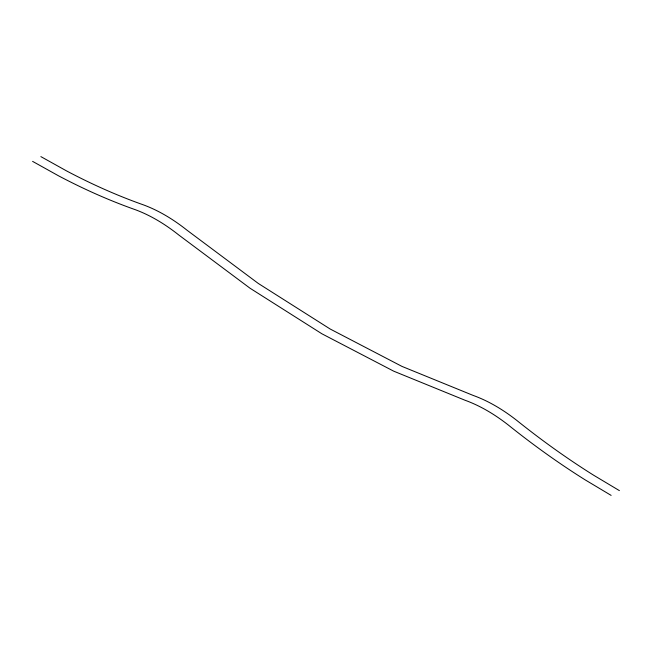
<?xml version="1.0" encoding="UTF-8"?>
<svg xmlns="http://www.w3.org/2000/svg" width="652" height="652" viewBox="0 0 652 652"><rect width="100%" height="100%" fill="white"/><g stroke="black" fill="none" stroke-linecap="round" stroke-linejoin="round"><path stroke-width="0.98" d="M40.864 156.61L66.716 171.003A731.275 421.567 59.9 0 0 143.66 204.956C159.495 210.849 173.962 219.838 187.148 230.311L258.306 283.457L330.14 328.999L401.966 366.4L473.116 395.405C488.927 401.11 503.401 409.945 516.604 420.271A730.859 421.257 59.9 0 0 593.556 475.169L619.4 490.622M32.6 161.378L58.452 175.771A731.275 421.567 59.9 0 0 135.396 209.724C151.223 215.616 165.69 224.614 178.884 235.079L250.042 288.233L321.876 333.775L393.702 371.167L464.852 400.181C480.663 405.886 495.137 414.713 508.34 425.039A730.859 421.257 59.9 0 0 585.292 479.945L611.136 495.39"/></g></svg>
